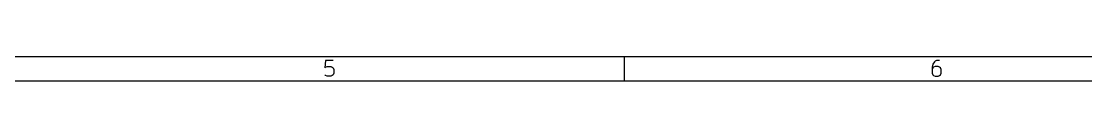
# Model space of a CAD drawing. Extents: x -3.5 to 12.2, y -7.4 to 3.5.
# Drawn here: x 4.345 to 7.795, y -7.362 to -7.284 of the extents above; entities that cross this region are included whole.
import ezdxf

# ---------------------------------------------------------------- set-up
doc = ezdxf.new("R2010")
doc.units = 0
doc.header["$MEASUREMENT"] = 0
doc.layers.add('BLACK', color=7, linetype='CONTINUOUS')

msp = doc.modelspace()

# ---------------------------------------------------------------- linework, layer by layer
at = {"layer": 'BLACK', "linetype": 'CONTINUOUS'}
for p, q in [((12.1256, -7.2836), (-3.4646, -7.2836)), ((5.331, -7.2951), (5.3286, -7.3195)), ((5.3554, -7.2951), (5.331, -7.2951)), ((6.2992, -7.2836), (6.2992, -7.3623)), ((7.2995, -7.3073), (7.2971, -7.317)), ((7.3044, -7.3), (7.2995, -7.3073)), ((7.3068, -7.2975), (7.3044, -7.3)), ((7.3117, -7.2951), (7.3068, -7.2975)), ((7.3215, -7.2951), (7.3117, -7.2951)), ((5.3286, -7.3195), (5.331, -7.317)), ((5.331, -7.3439), (5.3286, -7.3414)), ((5.331, -7.317), (5.3359, -7.3146)), ((5.3359, -7.3463), (5.331, -7.3439)), ((5.3359, -7.3146), (5.3481, -7.3146)), ((5.3481, -7.3463), (5.3359, -7.3463)), ((5.3481, -7.3146), (5.353, -7.317)), ((5.353, -7.3439), (5.3481, -7.3463)), ((5.353, -7.317), (5.3554, -7.3195)), ((5.3554, -7.3414), (5.353, -7.3439)), ((5.3554, -7.3195), (5.3578, -7.3244)), ((5.3578, -7.3365), (5.3554, -7.3414)), ((5.3578, -7.3244), (5.3578, -7.3365)), ((7.2971, -7.317), (7.2971, -7.3365)), ((7.2995, -7.3195), (7.2971, -7.3244)), ((7.2971, -7.3365), (7.2995, -7.3414)), ((7.302, -7.317), (7.2995, -7.3195)), ((7.2995, -7.3414), (7.302, -7.3439)), ((7.3068, -7.3146), (7.302, -7.317)), ((7.302, -7.3439), (7.3068, -7.3463)), ((7.3166, -7.3146), (7.3068, -7.3146)), ((7.3068, -7.3463), (7.3166, -7.3463)), ((7.3215, -7.317), (7.3166, -7.3146)), ((7.3166, -7.3463), (7.3215, -7.3439)), ((7.3239, -7.3195), (7.3215, -7.317)), ((7.3215, -7.3439), (7.3239, -7.3414)), ((7.3263, -7.3244), (7.3239, -7.3195)), ((7.3239, -7.3414), (7.3263, -7.3365)), ((7.3263, -7.3365), (7.3263, -7.3244)), ((12.2043, -7.3623), (-3.5433, -7.3623))]:
    msp.add_line(p, q, dxfattribs=at)

doc.saveas('drawing.dxf')
